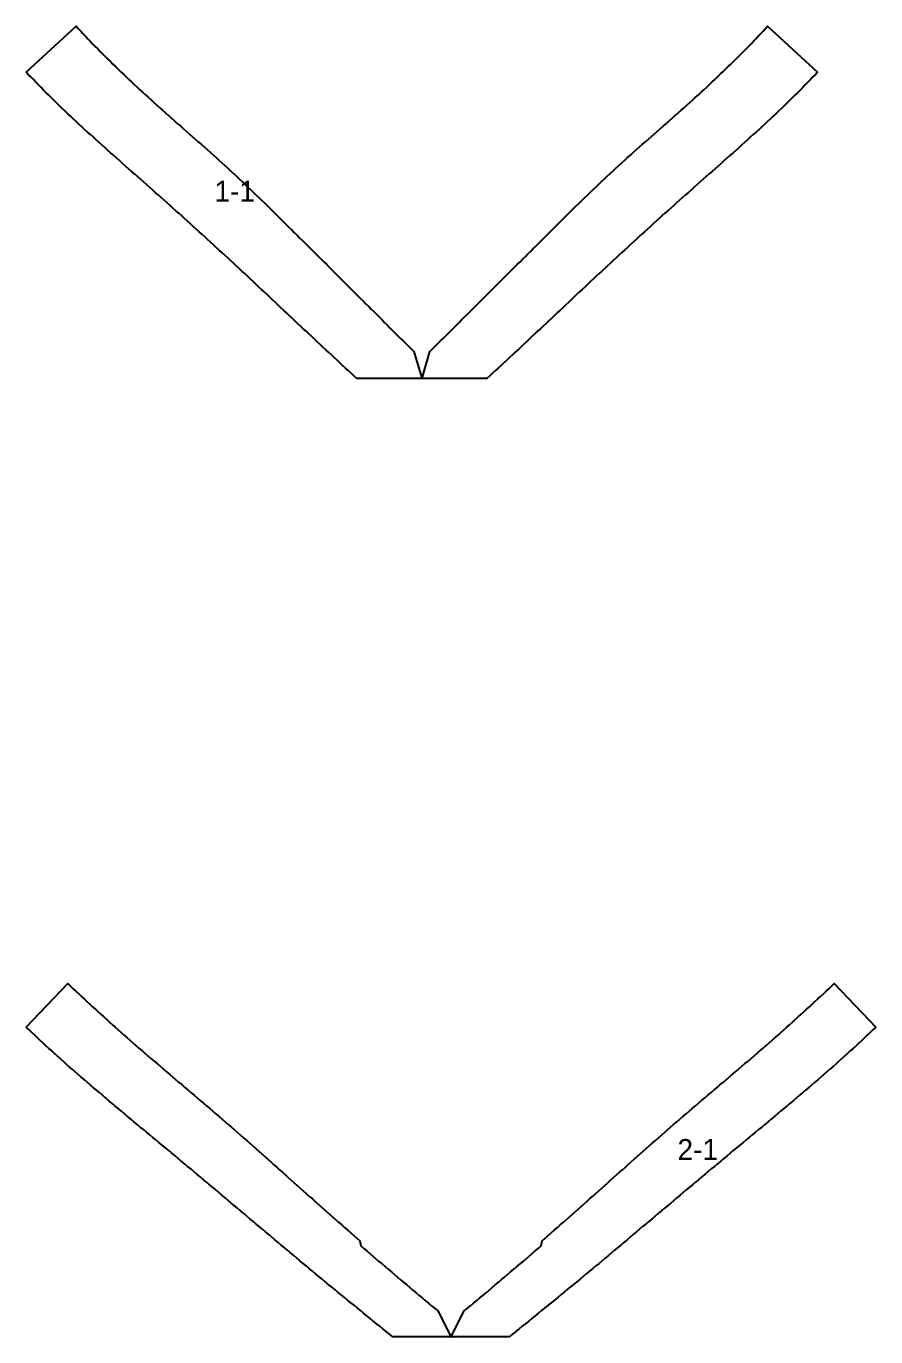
# Model space of a CAD drawing. Header units: metres. Extents: x 0 to 327, y -616 to 0.
# Drawn here: x 0 to 81, y -125 to 0 of the extents above; entities that cross this region are included whole.
import ezdxf

# ---------------------------------------------------------------- set-up
doc = ezdxf.new("R2010")
doc.units = ezdxf.units.M

msp = doc.modelspace()

# ---------------------------------------------------------------- linework, layer by layer
at = {"layer": 'F1_A'}
msp.add_lwpolyline([(0, -4.38), (0, -4.38), (4.75, 0), (4.75, 0), (4.75, 0), (4.97, -0.24), (4.97, -0.24), (5.19, -0.48), (5.19, -0.48), (5.41, -0.71), (5.41, -0.71), (5.64, -0.95), (5.64, -0.95), (5.87, -1.19), (5.87, -1.19), (6.1, -1.43), (6.1, -1.43), (6.33, -1.68), (6.33, -1.68), (6.57, -1.92), (6.57, -1.92), (6.81, -2.16), (6.81, -2.16), (7.05, -2.4), (7.05, -2.4), (7.28, -2.64), (7.28, -2.64), (7.53, -2.88), (7.53, -2.88), (7.77, -3.13), (7.77, -3.13), (8.02, -3.37), (8.02, -3.37), (8.26, -3.61), (8.26, -3.61), (8.51, -3.85), (8.51, -3.85), (8.76, -4.1), (8.76, -4.1), (9.02, -4.34), (9.02, -4.34), (9.27, -4.58), (9.27, -4.58), (9.52, -4.83), (9.52, -4.83), (9.78, -5.07), (9.78, -5.07), (10.04, -5.31), (10.04, -5.31), (10.3, -5.56), (10.3, -5.56), (10.56, -5.8), (10.56, -5.8), (10.82, -6.05), (10.82, -6.05), (11.09, -6.29), (11.09, -6.29), (11.36, -6.54), (11.36, -6.54), (11.62, -6.78), (11.62, -6.78), (11.9, -7.03), (11.9, -7.03), (12.17, -7.27), (12.17, -7.27), (12.45, -7.52), (12.45, -7.52), (12.72, -7.77), (12.72, -7.77), (13, -8.01), (13, -8.01), (13.28, -8.26), (13.28, -8.26), (13.56, -8.51), (13.84, -8.76), (14.12, -9.01), (14.4, -9.26), (14.69, -9.51), (14.97, -9.76), (15.25, -10.01), (15.53, -10.26), (15.53, -10.26), (15.82, -10.51), (15.82, -10.51), (16.1, -10.76), (16.39, -11.01), (16.67, -11.26), (16.95, -11.51), (17.24, -11.76), (17.52, -12.02), (17.81, -12.27), (18.09, -12.53), (18.37, -12.78), (18.65, -13.03), (18.93, -13.29), (19.21, -13.54), (19.48, -13.8), (19.76, -14.05), (20.04, -14.31), (20.31, -14.56), (20.59, -14.82), (20.86, -15.08), (21.13, -15.33), (21.4, -15.59), (21.67, -15.84), (21.93, -16.1), (22.2, -16.36), (22.46, -16.61), (22.73, -16.87), (22.99, -17.12), (23.25, -17.38), (23.51, -17.63), (23.76, -17.89), (24.02, -18.14), (24.27, -18.39), (24.53, -18.65), (24.78, -18.9), (24.78, -18.9), (25.04, -19.16), (25.3, -19.41), (25.55, -19.66), (25.81, -19.92), (26.06, -20.17), (26.32, -20.42), (26.57, -20.68), (26.83, -20.93), (27.08, -21.18), (27.34, -21.44), (27.59, -21.69), (27.85, -21.94), (28.1, -22.2), (28.35, -22.45), (28.61, -22.7), (28.86, -22.96), (29.11, -23.21), (29.36, -23.46), (29.61, -23.71), (29.86, -23.96), (30.11, -24.22), (30.36, -24.47), (30.36, -24.47), (30.62, -24.72), (30.62, -24.72), (30.87, -24.97), (31.12, -25.22), (31.37, -25.47), (31.62, -25.72), (31.87, -25.97), (31.87, -25.97), (32.13, -26.22), (32.38, -26.48), (32.64, -26.73), (32.89, -26.98), (33.15, -27.23), (33.4, -27.49), (33.66, -27.74), (33.91, -27.99), (34.16, -28.25), (34.42, -28.5), (34.67, -28.75), (34.92, -29), (35.17, -29.25), (35.43, -29.51), (35.68, -29.76), (35.93, -30.01), (36.18, -30.26), (36.43, -30.51), (36.69, -30.76), (36.69, -30.76), (36.94, -31.01), (36.94, -31.01), (36.94, -31.01), (37.7, -33.56), (37.7, -33.56), (37.7, -33.56), (37.7, -33.56), (37.7, -33.56), (37.7, -33.56), (37.7, -33.57), (37.7, -33.57), (37.7, -33.57), (37.7, -33.57), (37.7, -33.57), (37.7, -33.57), (37.71, -33.57), (37.71, -33.57), (37.71, -33.57), (37.71, -33.57), (37.71, -33.57), (37.71, -33.57), (37.71, -33.57), (37.71, -33.57), (37.71, -33.57), (37.71, -33.56), (37.71, -33.56), (37.71, -33.56), (37.71, -33.56), (37.72, -33.56), (37.72, -33.56), (38.47, -31.01), (38.47, -31.01), (38.47, -31.01), (38.73, -30.76), (38.73, -30.76), (38.98, -30.51), (39.23, -30.26), (39.48, -30.01), (39.73, -29.76), (39.99, -29.51), (40.24, -29.25), (40.49, -29), (40.74, -28.75), (41, -28.5), (41.25, -28.25), (41.5, -27.99), (41.75, -27.74), (42.01, -27.49), (42.27, -27.23), (42.52, -26.98), (42.78, -26.73), (43.03, -26.48), (43.29, -26.22), (43.54, -25.97), (43.54, -25.97), (43.79, -25.72), (44.04, -25.47), (44.29, -25.22), (44.54, -24.97), (44.8, -24.72), (44.8, -24.72), (45.05, -24.47), (45.05, -24.47), (45.3, -24.22), (45.55, -23.96), (45.8, -23.71), (46.05, -23.46), (46.3, -23.21), (46.55, -22.96), (46.81, -22.7), (47.06, -22.45), (47.31, -22.2), (47.57, -21.94), (47.82, -21.69), (48.08, -21.44), (48.33, -21.18), (48.59, -20.93), (48.84, -20.68), (49.1, -20.42), (49.35, -20.17), (49.61, -19.92), (49.86, -19.66), (50.12, -19.41), (50.37, -19.16), (50.63, -18.9), (50.63, -18.9), (50.88, -18.65), (51.14, -18.39), (51.39, -18.14), (51.65, -17.89), (51.91, -17.63), (52.16, -17.38), (52.42, -17.12), (52.69, -16.87), (52.95, -16.61), (53.21, -16.36), (53.48, -16.1), (53.75, -15.84), (54.01, -15.59), (54.28, -15.33), (54.55, -15.08), (54.83, -14.82), (55.1, -14.56), (55.38, -14.31), (55.65, -14.05), (55.93, -13.8), (56.2, -13.54), (56.48, -13.29), (56.76, -13.03), (57.04, -12.78), (57.32, -12.53), (57.61, -12.27), (57.89, -12.02), (58.17, -11.76), (58.46, -11.51), (58.74, -11.26), (59.03, -11.01), (59.31, -10.76), (59.6, -10.51), (59.6, -10.51), (59.88, -10.26), (59.88, -10.26), (60.16, -10.01), (60.44, -9.76), (60.73, -9.51), (61.01, -9.26), (61.29, -9.01), (61.57, -8.76), (61.85, -8.51), (62.13, -8.26), (62.13, -8.26), (62.41, -8.01), (62.41, -8.01), (62.69, -7.77), (62.69, -7.77), (62.97, -7.52), (62.97, -7.52), (63.24, -7.27), (63.24, -7.27), (63.52, -7.03), (63.52, -7.03), (63.79, -6.78), (63.79, -6.78), (64.06, -6.54), (64.06, -6.54), (64.32, -6.29), (64.32, -6.29), (64.59, -6.05), (64.59, -6.05), (64.85, -5.8), (64.85, -5.8), (65.11, -5.56), (65.11, -5.56), (65.37, -5.31), (65.37, -5.31), (65.63, -5.07), (65.63, -5.07), (65.89, -4.83), (65.89, -4.83), (66.14, -4.58), (66.14, -4.58), (66.4, -4.34), (66.4, -4.34), (66.65, -4.1), (66.65, -4.1), (66.9, -3.85), (66.9, -3.85), (67.15, -3.61), (67.15, -3.61), (67.4, -3.37), (67.4, -3.37), (67.64, -3.13), (67.64, -3.13), (67.89, -2.88), (67.89, -2.88), (68.13, -2.64), (68.13, -2.64), (68.37, -2.4), (68.37, -2.4), (68.61, -2.16), (68.61, -2.16), (68.84, -1.92), (68.84, -1.92), (69.08, -1.68), (69.08, -1.68), (69.31, -1.43), (69.31, -1.43), (69.54, -1.19), (69.54, -1.19), (69.77, -0.95), (69.77, -0.95), (70, -0.71), (70, -0.71), (70.22, -0.48), (70.22, -0.48), (70.44, -0.24), (70.44, -0.24), (70.66, 0), (70.66, 0), (70.66, 0), (75.41, -4.38), (75.41, -4.38), (75.41, -4.38), (75.21, -4.59), (74.97, -4.84), (74.73, -5.09), (74.49, -5.34), (74.25, -5.59), (74, -5.84), (73.76, -6.09), (73.51, -6.34), (73.26, -6.59), (73, -6.84), (72.75, -7.09), (72.49, -7.34), (72.24, -7.59), (71.98, -7.84), (71.71, -8.09), (71.45, -8.34), (71.19, -8.59), (70.92, -8.84), (70.65, -9.09), (70.38, -9.34), (70.11, -9.59), (69.84, -9.84), (69.56, -10.09), (69.29, -10.34), (69.01, -10.59), (68.73, -10.84), (68.46, -11.09), (68.18, -11.34), (67.9, -11.59), (67.62, -11.84), (67.34, -12.09), (67.06, -12.34), (66.78, -12.59), (66.5, -12.84), (66.22, -13.09), (65.94, -13.34), (65.66, -13.59), (65.37, -13.84), (65.09, -14.09), (64.81, -14.34), (64.52, -14.59), (64.24, -14.84), (63.96, -15.09), (63.67, -15.34), (63.39, -15.59), (63.11, -15.84), (62.83, -16.09), (62.55, -16.34), (62.27, -16.59), (61.99, -16.84), (61.71, -17.09), (61.43, -17.34), (61.15, -17.59), (60.87, -17.84), (60.59, -18.09), (60.59, -18.09), (60.31, -18.34), (60.31, -18.34), (60.04, -18.59), (60.04, -18.59), (59.76, -18.84), (59.49, -19.09), (59.22, -19.34), (58.94, -19.59), (58.67, -19.84), (58.39, -20.09), (58.12, -20.34), (57.84, -20.59), (57.84, -20.59), (57.57, -20.84), (57.57, -20.84), (57.3, -21.09), (57.03, -21.34), (56.76, -21.59), (56.49, -21.84), (56.21, -22.09), (55.94, -22.34), (55.67, -22.59), (55.4, -22.84), (55.4, -22.84), (55.13, -23.09), (54.87, -23.34), (54.6, -23.59), (54.33, -23.84), (54.06, -24.09), (53.79, -24.34), (53.53, -24.59), (53.26, -24.84), (52.99, -25.09), (52.73, -25.34), (52.46, -25.59), (52.2, -25.84), (51.93, -26.09), (51.67, -26.34), (51.4, -26.59), (51.14, -26.84), (50.87, -27.09), (50.61, -27.34), (50.34, -27.59), (50.08, -27.84), (49.81, -28.09), (49.54, -28.34), (49.28, -28.59), (49.01, -28.84), (48.74, -29.09), (48.47, -29.34), (48.2, -29.59), (47.94, -29.84), (47.67, -30.09), (47.4, -30.34), (47.4, -30.34), (47.13, -30.59), (46.87, -30.84), (46.6, -31.09), (46.33, -31.34), (46.06, -31.59), (45.8, -31.84), (45.53, -32.09), (45.26, -32.34), (44.99, -32.59), (44.72, -32.84), (44.45, -33.09), (44.18, -33.34), (43.91, -33.59), (43.91, -33.59), (43.91, -33.59), (31.5, -33.59), (31.5, -33.59), (31.5, -33.59), (31.23, -33.34), (30.96, -33.09), (30.69, -32.84), (30.42, -32.59), (30.15, -32.34), (29.88, -32.09), (29.62, -31.84), (29.35, -31.59), (29.08, -31.34), (28.81, -31.09), (28.55, -30.84), (28.28, -30.59), (28.01, -30.34), (28.01, -30.34), (27.74, -30.09), (27.48, -29.84), (27.21, -29.59), (26.94, -29.34), (26.67, -29.09), (26.4, -28.84), (26.14, -28.59), (25.87, -28.34), (25.6, -28.09), (25.34, -27.84), (25.07, -27.59), (24.8, -27.34), (24.54, -27.09), (24.27, -26.84), (24.01, -26.59), (23.75, -26.34), (23.48, -26.09), (23.21, -25.84), (22.95, -25.59), (22.68, -25.34), (22.42, -25.09), (22.15, -24.84), (21.88, -24.59), (21.62, -24.34), (21.35, -24.09), (21.08, -23.84), (20.82, -23.59), (20.55, -23.34), (20.28, -23.09), (20.01, -22.84), (20.01, -22.84), (19.74, -22.59), (19.47, -22.34), (19.2, -22.09), (18.93, -21.84), (18.65, -21.59), (18.38, -21.34), (18.11, -21.09), (17.84, -20.84), (17.84, -20.84), (17.57, -20.59), (17.57, -20.59), (17.29, -20.34), (17.02, -20.09), (16.75, -19.84), (16.47, -19.59), (16.2, -19.34), (15.92, -19.09), (15.65, -18.84), (15.37, -18.59), (15.37, -18.59), (15.1, -18.34), (15.1, -18.34), (14.82, -18.09), (14.82, -18.09), (14.54, -17.84), (14.26, -17.59), (13.98, -17.34), (13.71, -17.09), (13.43, -16.84), (13.15, -16.59), (12.86, -16.34), (12.58, -16.09), (12.3, -15.84), (12.02, -15.59), (11.74, -15.34), (11.46, -15.09), (11.17, -14.84), (10.89, -14.59), (10.61, -14.34), (10.32, -14.09), (10.04, -13.84), (9.76, -13.59), (9.47, -13.34), (9.19, -13.09), (8.91, -12.84), (8.63, -12.59), (8.35, -12.34), (8.07, -12.09), (7.79, -11.84), (7.51, -11.59), (7.23, -11.34), (6.96, -11.09), (6.68, -10.84), (6.4, -10.59), (6.12, -10.34), (5.85, -10.09), (5.57, -9.84), (5.3, -9.59), (5.03, -9.34), (4.76, -9.09), (4.49, -8.84), (4.23, -8.59), (3.96, -8.34), (3.7, -8.09), (3.44, -7.84), (3.18, -7.59), (2.92, -7.34), (2.66, -7.09), (2.41, -6.84), (2.16, -6.59), (1.9, -6.34), (1.66, -6.09), (1.41, -5.84), (1.16, -5.59), (0.92, -5.34), (0.68, -5.09), (0.44, -4.84), (0.2, -4.59), (0, -4.38), (0, -4.38)], close=True, dxfattribs=at)
at = {"layer": 'F2_A'}
msp.add_lwpolyline([(0, -95.43), (0, -95.43), (3.98, -91.28), (3.98, -91.28), (3.98, -91.28), (4.23, -91.53), (4.23, -91.53), (4.48, -91.77), (4.48, -91.77), (4.74, -92.01), (4.74, -92.01), (5, -92.26), (5, -92.26), (5.26, -92.5), (5.26, -92.5), (5.53, -92.74), (5.79, -92.99), (6.06, -93.23), (6.32, -93.48), (6.32, -93.48), (6.59, -93.73), (6.59, -93.73), (6.86, -93.97), (6.86, -93.97), (7.13, -94.22), (7.13, -94.22), (7.4, -94.46), (7.4, -94.46), (7.67, -94.71), (7.67, -94.71), (7.94, -94.95), (7.94, -94.95), (8.21, -95.2), (8.21, -95.2), (8.49, -95.44), (8.49, -95.44), (8.76, -95.69), (8.76, -95.69), (9.04, -95.94), (9.04, -95.94), (9.32, -96.18), (9.32, -96.18), (9.6, -96.43), (9.6, -96.43), (9.88, -96.68), (9.88, -96.68), (10.16, -96.92), (10.16, -96.92), (10.45, -97.17), (10.45, -97.17), (10.73, -97.42), (10.73, -97.42), (11.02, -97.67), (11.02, -97.67), (11.31, -97.91), (11.31, -97.91), (11.6, -98.16), (11.6, -98.16), (11.89, -98.41), (12.18, -98.66), (12.47, -98.91), (12.76, -99.16), (13.06, -99.41), (13.35, -99.66), (13.64, -99.91), (13.94, -100.16), (14.23, -100.41), (14.52, -100.66), (14.82, -100.91), (15.11, -101.17), (15.41, -101.42), (15.41, -101.42), (15.7, -101.67), (15.7, -101.67), (16, -101.92), (16.3, -102.17), (16.59, -102.42), (16.89, -102.68), (17.19, -102.93), (17.49, -103.18), (17.78, -103.43), (18.08, -103.69), (18.38, -103.94), (18.67, -104.2), (18.97, -104.45), (19.26, -104.71), (19.56, -104.96), (19.85, -105.21), (20.14, -105.47), (20.43, -105.72), (20.72, -105.98), (21.01, -106.23), (21.3, -106.48), (21.59, -106.74), (21.87, -106.99), (22.16, -107.25), (22.44, -107.5), (22.73, -107.75), (23.02, -108.01), (23.3, -108.26), (23.58, -108.51), (23.87, -108.77), (24.15, -109.02), (24.43, -109.27), (24.71, -109.52), (24.98, -109.77), (25.26, -110.02), (25.54, -110.27), (25.54, -110.27), (25.82, -110.53), (25.82, -110.53), (26.1, -110.78), (26.39, -111.03), (26.67, -111.28), (26.95, -111.53), (27.24, -111.78), (27.52, -112.03), (27.8, -112.28), (28.09, -112.53), (28.37, -112.79), (28.66, -113.04), (28.94, -113.29), (29.23, -113.54), (29.51, -113.79), (29.8, -114.04), (30.08, -114.29), (30.37, -114.55), (30.65, -114.8), (30.94, -115.05), (31.22, -115.3), (31.51, -115.55), (31.79, -115.8), (31.79, -115.8), (31.79, -115.8), (31.88, -116.27), (31.88, -116.27), (31.88, -116.27), (31.88, -116.28), (31.88, -116.28), (31.88, -116.28), (31.89, -116.28), (31.89, -116.28), (32.17, -116.52), (32.46, -116.77), (32.75, -117.02), (33.04, -117.27), (33.33, -117.51), (33.33, -117.51), (33.62, -117.76), (33.62, -117.76), (33.91, -118.01), (34.21, -118.26), (34.21, -118.26), (34.5, -118.51), (34.5, -118.51), (34.8, -118.76), (34.8, -118.76), (35.09, -119.01), (35.39, -119.26), (35.68, -119.51), (35.98, -119.76), (35.98, -119.76), (36.27, -120.01), (36.27, -120.01), (36.56, -120.26), (36.56, -120.26), (36.86, -120.51), (36.86, -120.51), (37.15, -120.76), (37.15, -120.76), (37.44, -121), (37.44, -121), (37.74, -121.25), (37.74, -121.25), (38.03, -121.5), (38.03, -121.5), (38.33, -121.74), (38.33, -121.74), (38.62, -121.99), (38.62, -121.99), (38.92, -122.23), (38.92, -122.23), (39.22, -122.48), (39.22, -122.48), (39.22, -122.48), (40.47, -124.93), (40.48, -124.93), (40.48, -124.93), (40.48, -124.94), (40.48, -124.94), (40.48, -124.94), (40.48, -124.94), (40.48, -124.94), (40.48, -124.94), (40.48, -124.94), (40.48, -124.94), (40.48, -124.94), (40.48, -124.94), (40.49, -124.94), (40.49, -124.94), (40.49, -124.94), (40.49, -124.94), (40.49, -124.94), (40.49, -124.94), (40.49, -124.94), (40.49, -124.93), (40.49, -124.93), (40.49, -124.93), (41.75, -122.48), (41.75, -122.48), (41.75, -122.48), (42.05, -122.23), (42.05, -122.23), (42.34, -121.99), (42.34, -121.99), (42.64, -121.74), (42.64, -121.74), (42.93, -121.5), (42.93, -121.5), (43.23, -121.25), (43.23, -121.25), (43.52, -121), (43.52, -121), (43.82, -120.76), (43.82, -120.76), (44.11, -120.51), (44.11, -120.51), (44.4, -120.26), (44.4, -120.26), (44.7, -120.01), (44.7, -120.01), (44.99, -119.76), (44.99, -119.76), (45.28, -119.51), (45.58, -119.26), (45.87, -119.01), (46.17, -118.76), (46.17, -118.76), (46.47, -118.51), (46.47, -118.51), (46.76, -118.26), (46.76, -118.26), (47.06, -118.01), (47.35, -117.76), (47.35, -117.76), (47.64, -117.51), (47.64, -117.51), (47.93, -117.27), (48.22, -117.02), (48.51, -116.77), (48.8, -116.52), (49.08, -116.28), (49.08, -116.28), (49.08, -116.28), (49.08, -116.28), (49.08, -116.28), (49.08, -116.27), (49.08, -116.27), (49.08, -116.27), (49.17, -115.8), (49.17, -115.8), (49.17, -115.8), (49.46, -115.55), (49.75, -115.3), (50.03, -115.05), (50.32, -114.8), (50.6, -114.55), (50.89, -114.29), (51.17, -114.04), (51.46, -113.79), (51.74, -113.54), (52.02, -113.29), (52.31, -113.04), (52.59, -112.79), (52.88, -112.53), (53.16, -112.28), (53.45, -112.03), (53.73, -111.78), (54.01, -111.53), (54.3, -111.28), (54.58, -111.03), (54.86, -110.78), (55.15, -110.53), (55.15, -110.53), (55.43, -110.27), (55.43, -110.27), (55.7, -110.02), (55.98, -109.77), (56.26, -109.52), (56.54, -109.27), (56.82, -109.02), (57.1, -108.77), (57.38, -108.51), (57.67, -108.26), (57.95, -108.01), (58.24, -107.75), (58.52, -107.5), (58.81, -107.25), (59.09, -106.99), (59.38, -106.74), (59.67, -106.48), (59.96, -106.23), (60.25, -105.98), (60.54, -105.72), (60.83, -105.47), (61.12, -105.21), (61.41, -104.96), (61.7, -104.71), (62, -104.45), (62.29, -104.2), (62.59, -103.94), (62.89, -103.69), (63.18, -103.43), (63.48, -103.18), (63.78, -102.93), (64.08, -102.68), (64.37, -102.42), (64.67, -102.17), (64.97, -101.92), (65.27, -101.67), (65.27, -101.67), (65.56, -101.42), (65.56, -101.42), (65.86, -101.17), (66.15, -100.91), (66.44, -100.66), (66.74, -100.41), (67.03, -100.16), (67.32, -99.91), (67.62, -99.66), (67.91, -99.41), (68.2, -99.16), (68.5, -98.91), (68.79, -98.66), (69.08, -98.41), (69.37, -98.16), (69.37, -98.16), (69.66, -97.91), (69.66, -97.91), (69.95, -97.67), (69.95, -97.67), (70.23, -97.42), (70.23, -97.42), (70.52, -97.17), (70.52, -97.17), (70.8, -96.92), (70.8, -96.92), (71.09, -96.68), (71.09, -96.68), (71.37, -96.43), (71.37, -96.43), (71.65, -96.18), (71.65, -96.18), (71.93, -95.94), (71.93, -95.94), (72.2, -95.69), (72.2, -95.69), (72.48, -95.44), (72.48, -95.44), (72.75, -95.2), (72.75, -95.2), (73.03, -94.95), (73.03, -94.95), (73.3, -94.71), (73.3, -94.71), (73.57, -94.46), (73.57, -94.46), (73.84, -94.22), (73.84, -94.22), (74.11, -93.97), (74.11, -93.97), (74.38, -93.73), (74.38, -93.73), (74.65, -93.48), (74.65, -93.48), (74.91, -93.23), (75.17, -92.99), (75.44, -92.74), (75.7, -92.5), (75.7, -92.5), (75.97, -92.26), (75.97, -92.26), (76.23, -92.01), (76.23, -92.01), (76.48, -91.77), (76.48, -91.77), (76.74, -91.53), (76.74, -91.53), (76.99, -91.28), (76.99, -91.28), (76.99, -91.28), (80.97, -95.43), (80.97, -95.43), (80.97, -95.43), (80.95, -95.45), (80.69, -95.7), (80.42, -95.95), (80.16, -96.2), (79.89, -96.45), (79.63, -96.7), (79.36, -96.95), (79.09, -97.2), (78.82, -97.45), (78.54, -97.7), (78.27, -97.95), (77.99, -98.2), (77.71, -98.45), (77.43, -98.7), (77.15, -98.95), (76.86, -99.2), (76.58, -99.45), (76.29, -99.7), (76.01, -99.95), (75.72, -100.2), (75.43, -100.45), (75.14, -100.7), (74.85, -100.95), (74.55, -101.2), (74.26, -101.45), (73.97, -101.7), (73.68, -101.95), (73.38, -102.2), (73.09, -102.45), (72.79, -102.7), (72.49, -102.95), (72.2, -103.2), (71.9, -103.45), (71.6, -103.7), (71.3, -103.95), (71, -104.2), (70.7, -104.45), (70.4, -104.7), (70.1, -104.95), (69.8, -105.2), (69.5, -105.45), (69.2, -105.7), (68.89, -105.95), (68.59, -106.2), (68.29, -106.45), (67.99, -106.7), (67.69, -106.95), (67.39, -107.2), (67.09, -107.45), (66.79, -107.7), (66.49, -107.95), (66.19, -108.2), (65.89, -108.45), (65.59, -108.7), (65.29, -108.95), (64.99, -109.2), (64.7, -109.45), (64.4, -109.7), (64.1, -109.95), (63.8, -110.2), (63.5, -110.45), (63.2, -110.7), (62.91, -110.95), (62.61, -111.2), (62.31, -111.45), (62.02, -111.7), (61.72, -111.95), (61.43, -112.2), (61.13, -112.45), (60.83, -112.7), (60.54, -112.95), (60.24, -113.2), (59.94, -113.45), (59.65, -113.7), (59.35, -113.95), (59.05, -114.2), (58.75, -114.45), (58.46, -114.7), (58.16, -114.95), (57.86, -115.2), (57.56, -115.45), (57.27, -115.7), (56.97, -115.95), (56.67, -116.2), (56.37, -116.45), (56.08, -116.7), (55.78, -116.95), (55.48, -117.2), (55.18, -117.45), (54.88, -117.7), (54.59, -117.95), (54.29, -118.2), (53.99, -118.45), (53.68, -118.7), (53.38, -118.95), (53.08, -119.2), (52.78, -119.45), (52.48, -119.7), (52.17, -119.95), (51.87, -120.2), (51.56, -120.45), (51.26, -120.7), (50.95, -120.95), (50.65, -121.2), (50.34, -121.45), (50.03, -121.7), (50.03, -121.7), (49.73, -121.95), (49.73, -121.95), (49.43, -122.2), (49.12, -122.45), (48.81, -122.7), (48.51, -122.95), (48.2, -123.2), (47.89, -123.45), (47.59, -123.7), (47.28, -123.95), (46.97, -124.2), (46.66, -124.45), (46.34, -124.7), (46.03, -124.95), (46.03, -124.95), (46.03, -124.95), (34.94, -124.95), (34.94, -124.95), (34.94, -124.95), (34.62, -124.7), (34.31, -124.45), (34, -124.2), (33.69, -123.95), (33.38, -123.7), (33.07, -123.45), (32.77, -123.2), (32.46, -122.95), (32.15, -122.7), (31.85, -122.45), (31.54, -122.2), (31.24, -121.95), (31.24, -121.95), (30.93, -121.7), (30.93, -121.7), (30.63, -121.45), (30.32, -121.2), (30.01, -120.95), (29.71, -120.7), (29.4, -120.45), (29.1, -120.2), (28.79, -119.95), (28.49, -119.7), (28.19, -119.45), (27.89, -119.2), (27.58, -118.95), (27.28, -118.7), (26.98, -118.45), (26.68, -118.2), (26.38, -117.95), (26.08, -117.7), (25.78, -117.45), (25.49, -117.2), (25.19, -116.95), (24.89, -116.7), (24.59, -116.45), (24.3, -116.2), (24, -115.95), (23.7, -115.7), (23.4, -115.45), (23.11, -115.2), (22.81, -114.95), (22.51, -114.7), (22.21, -114.45), (21.92, -114.2), (21.62, -113.95), (21.32, -113.7), (21.02, -113.45), (20.73, -113.2), (20.43, -112.95), (20.13, -112.7), (19.84, -112.45), (19.54, -112.2), (19.25, -111.95), (18.95, -111.7), (18.65, -111.45), (18.36, -111.2), (18.06, -110.95), (17.76, -110.7), (17.47, -110.45), (17.17, -110.2), (16.87, -109.95), (16.57, -109.7), (16.27, -109.45), (15.97, -109.2), (15.68, -108.95), (15.38, -108.7), (15.08, -108.45), (14.78, -108.2), (14.48, -107.95), (14.18, -107.7), (13.88, -107.45), (13.58, -107.2), (13.28, -106.95), (12.98, -106.7), (12.68, -106.45), (12.37, -106.2), (12.07, -105.95), (11.77, -105.7), (11.47, -105.45), (11.17, -105.2), (10.87, -104.95), (10.57, -104.7), (10.26, -104.45), (9.96, -104.2), (9.66, -103.95), (9.37, -103.7), (9.07, -103.45), (8.77, -103.2), (8.47, -102.95), (8.18, -102.7), (7.88, -102.45), (7.59, -102.2), (7.29, -101.95), (7, -101.7), (6.71, -101.45), (6.41, -101.2), (6.12, -100.95), (5.83, -100.7), (5.54, -100.45), (5.25, -100.2), (4.96, -99.95), (4.67, -99.7), (4.39, -99.45), (4.1, -99.2), (3.82, -98.95), (3.54, -98.7), (3.26, -98.45), (2.98, -98.2), (2.7, -97.95), (2.43, -97.7), (2.15, -97.45), (1.88, -97.2), (1.61, -96.95), (1.34, -96.7), (1.07, -96.45), (0.81, -96.2), (0.54, -95.95), (0.28, -95.7), (0.02, -95.45), (0, -95.43), (0, -95.43)], close=True, dxfattribs=at)

# ---------------------------------------------------------------- texts
at = {"layer": 'F1_A'}
msp.add_text('1-1', height=2, dxfattribs=at).set_placement((17.94, -16.73))
at = {"layer": 'F2_A'}
msp.add_text('2-1', height=2, dxfattribs=at).set_placement((62.07, -108.1))

doc.saveas('drawing.dxf')
